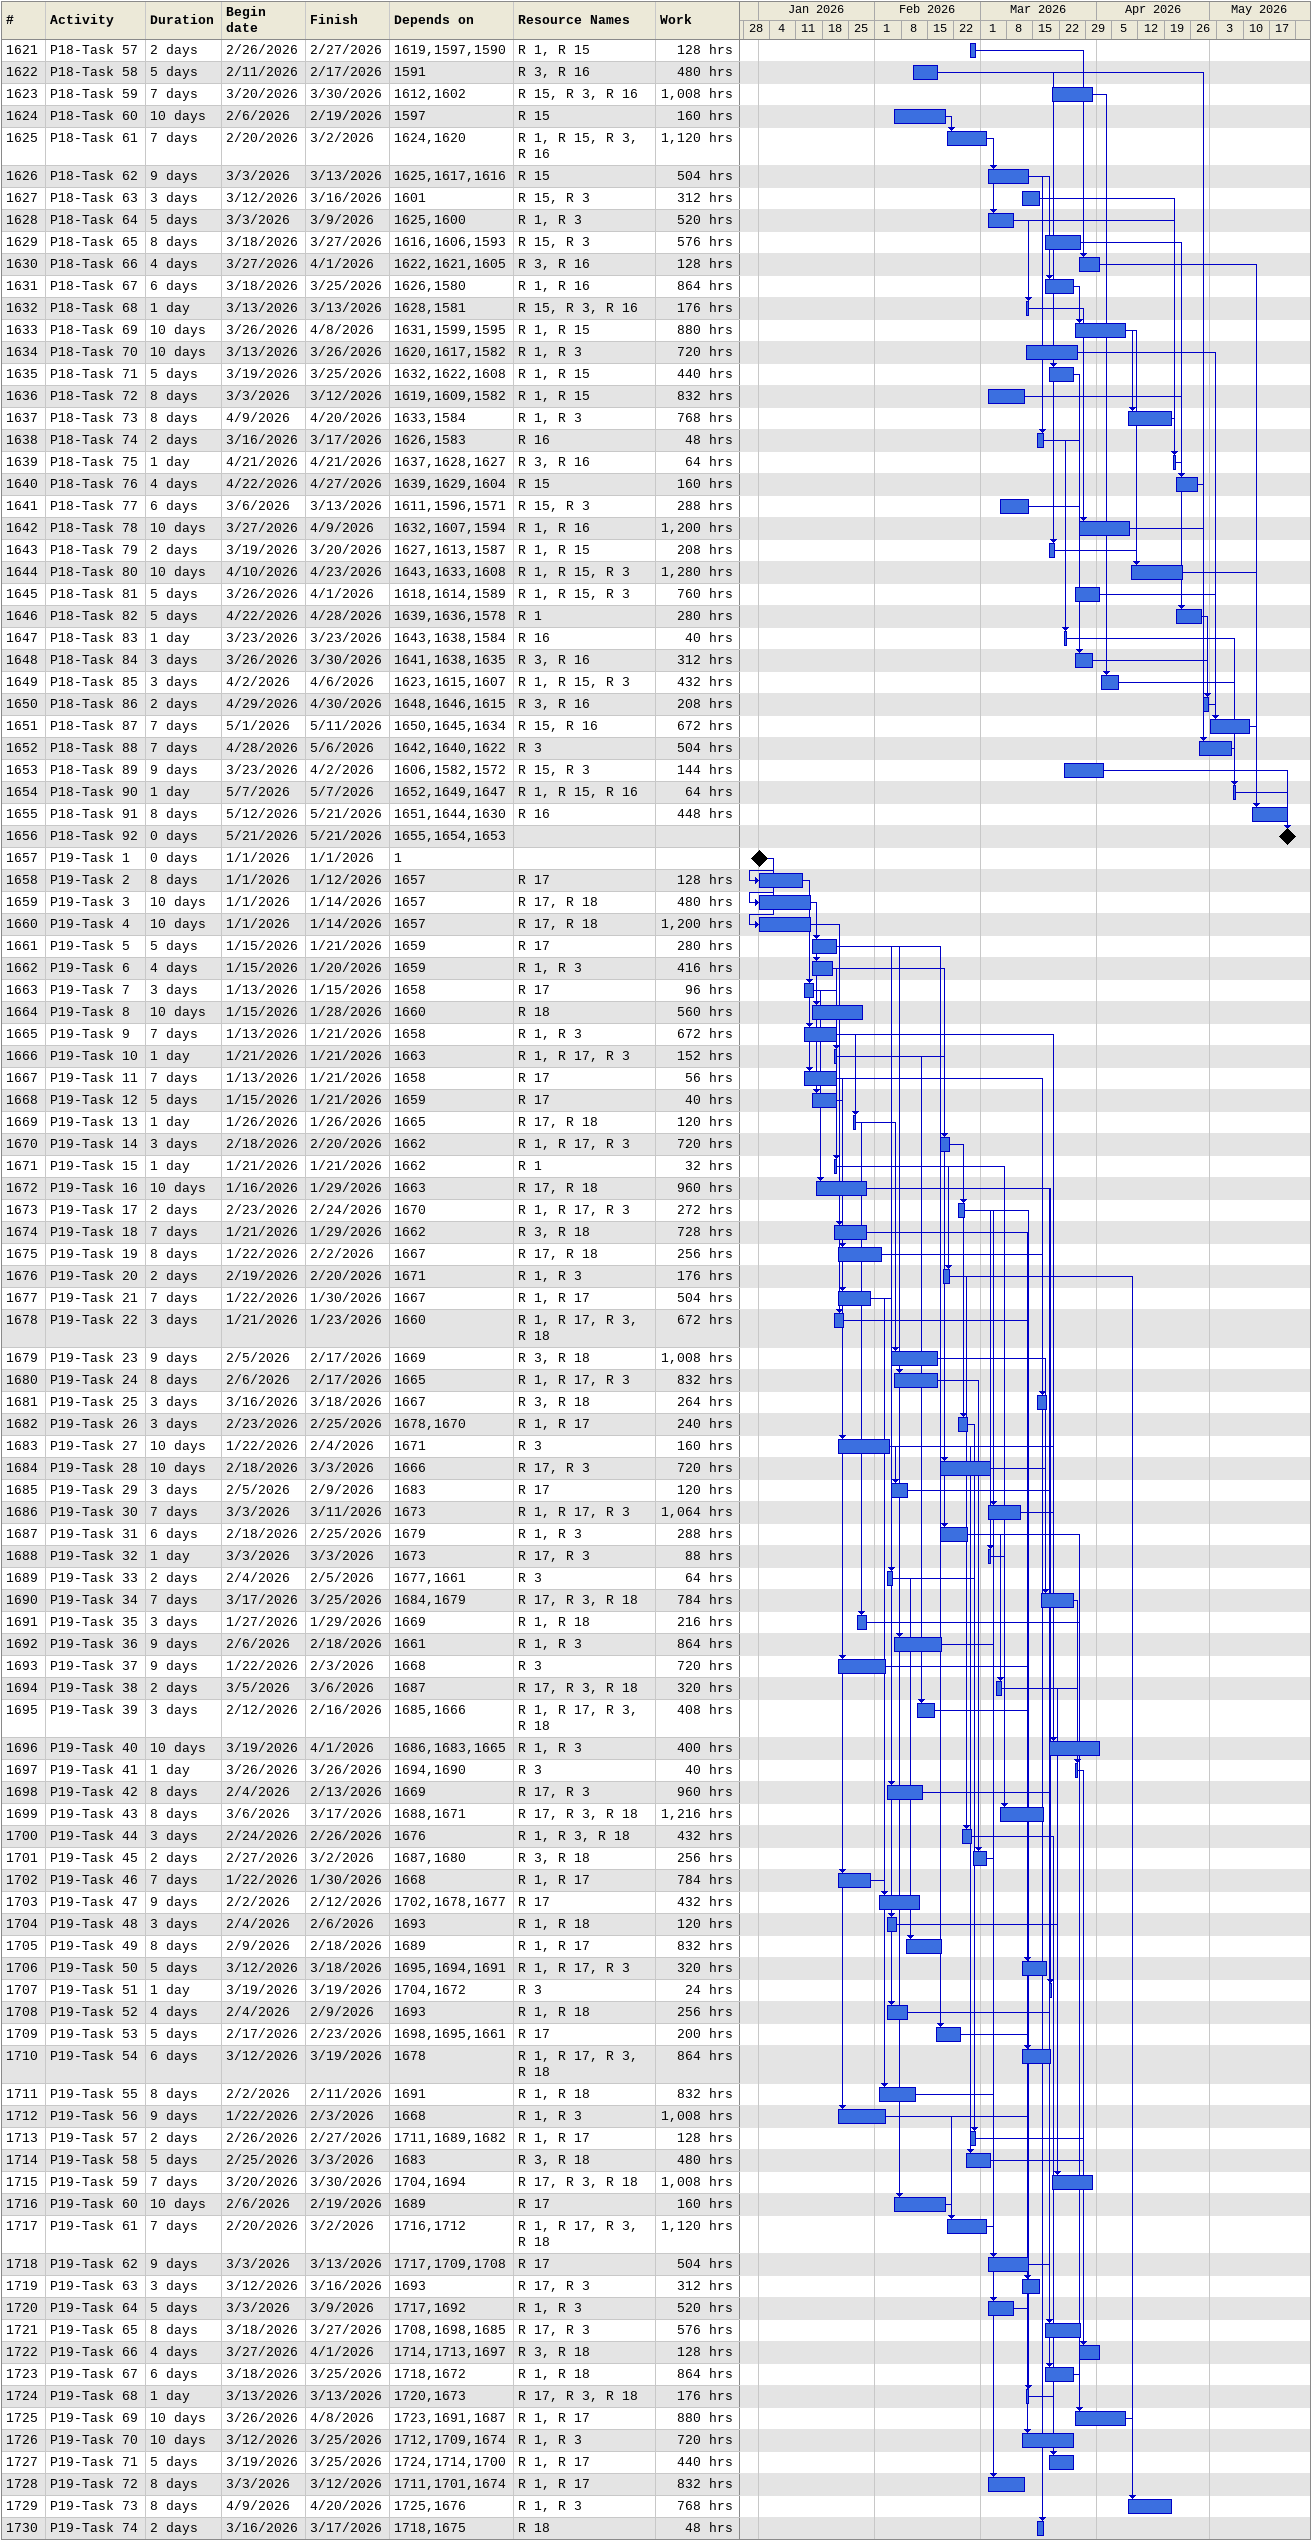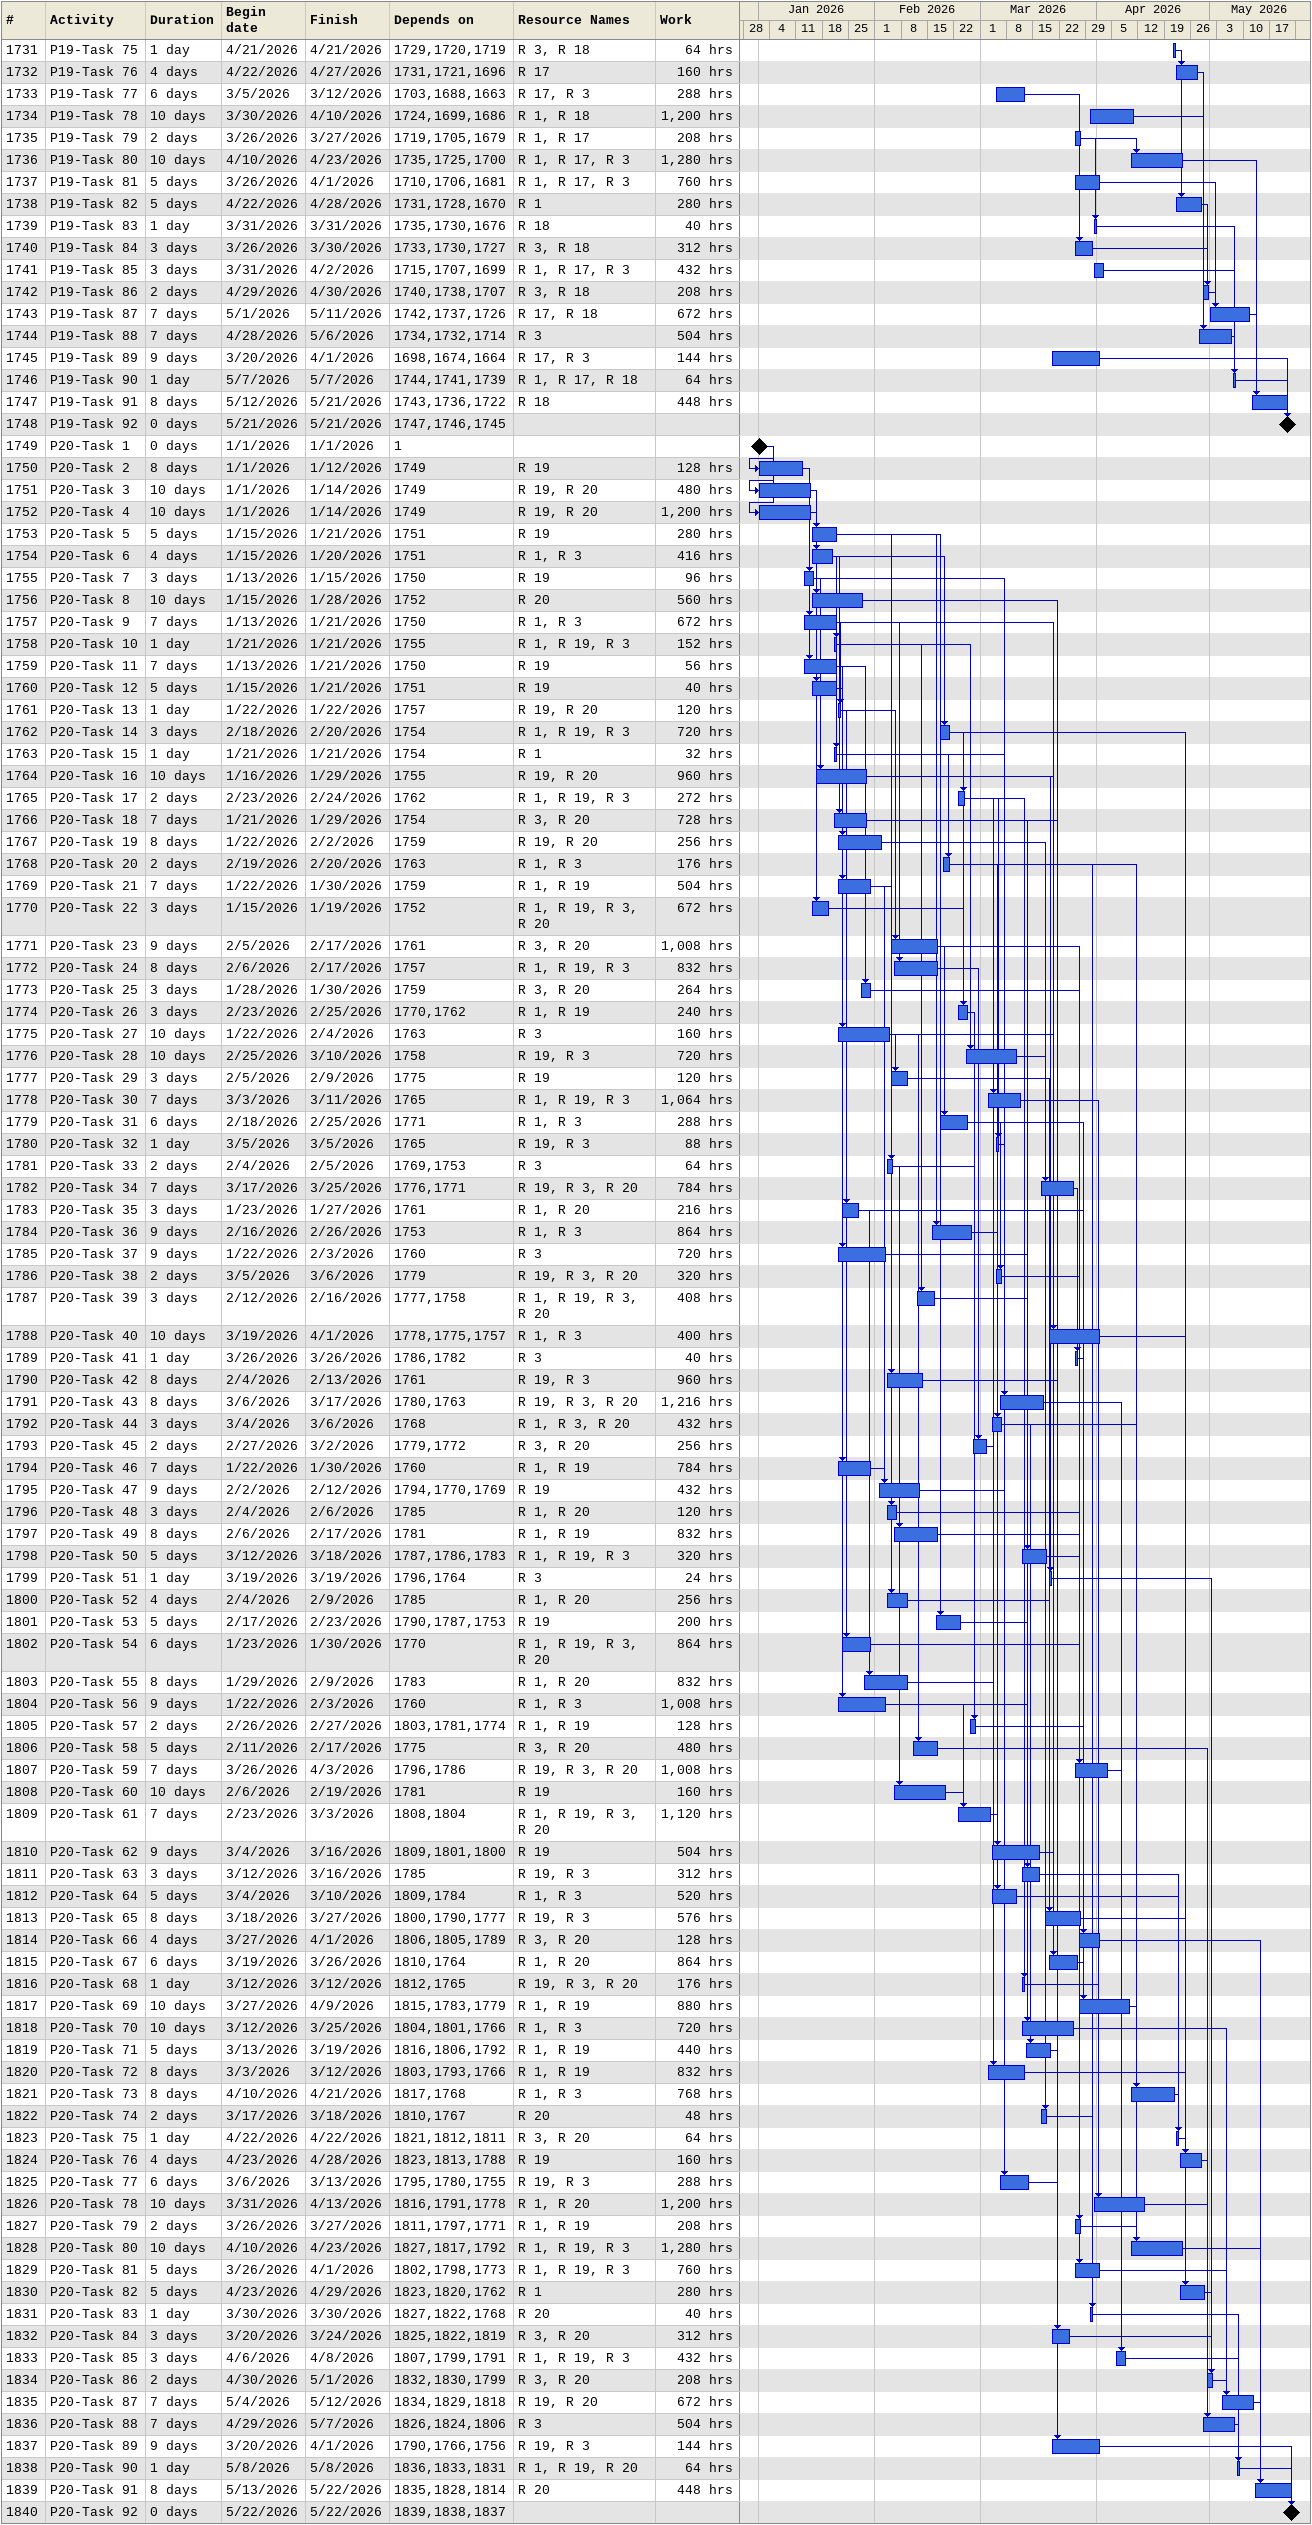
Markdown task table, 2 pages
| ID | Task | Duration | Start | Finish | Predecessors | Resources | Work (h) |
|---|---|---|---|---|---|---|---|
| 1621 | P18-Task 57 | 2d | 2026-02-26 | 2026-02-27 | 1619, 1597, 1590 | R 1, R 15 | 128 |
| 1622 | P18-Task 58 | 5d | 2026-02-11 | 2026-02-17 | 1591 | R 3, R 16 | 480 |
| 1623 | P18-Task 59 | 7d | 2026-03-20 | 2026-03-30 | 1612, 1602 | R 15, R 3, R 16 | 1008 |
| 1624 | P18-Task 60 | 10d | 2026-02-06 | 2026-02-19 | 1597 | R 15 | 160 |
| 1625 | P18-Task 61 | 7d | 2026-02-20 | 2026-03-02 | 1624, 1620 | R 1, R 15, R 3, R 16 | 1120 |
| 1626 | P18-Task 62 | 9d | 2026-03-03 | 2026-03-13 | 1625, 1617, 1616 | R 15 | 504 |
| 1627 | P18-Task 63 | 3d | 2026-03-12 | 2026-03-16 | 1601 | R 15, R 3 | 312 |
| 1628 | P18-Task 64 | 5d | 2026-03-03 | 2026-03-09 | 1625, 1600 | R 1, R 3 | 520 |
| 1629 | P18-Task 65 | 8d | 2026-03-18 | 2026-03-27 | 1616, 1606, 1593 | R 15, R 3 | 576 |
| 1630 | P18-Task 66 | 4d | 2026-03-27 | 2026-04-01 | 1622, 1621, 1605 | R 3, R 16 | 128 |
| 1631 | P18-Task 67 | 6d | 2026-03-18 | 2026-03-25 | 1626, 1580 | R 1, R 16 | 864 |
| 1632 | P18-Task 68 | 1d | 2026-03-13 | 2026-03-13 | 1628, 1581 | R 15, R 3, R 16 | 176 |
| 1633 | P18-Task 69 | 10d | 2026-03-26 | 2026-04-08 | 1631, 1599, 1595 | R 1, R 15 | 880 |
| 1634 | P18-Task 70 | 10d | 2026-03-13 | 2026-03-26 | 1620, 1617, 1582 | R 1, R 3 | 720 |
| 1635 | P18-Task 71 | 5d | 2026-03-19 | 2026-03-25 | 1632, 1622, 1608 | R 1, R 15 | 440 |
| 1636 | P18-Task 72 | 8d | 2026-03-03 | 2026-03-12 | 1619, 1609, 1582 | R 1, R 15 | 832 |
| 1637 | P18-Task 73 | 8d | 2026-04-09 | 2026-04-20 | 1633, 1584 | R 1, R 3 | 768 |
| 1638 | P18-Task 74 | 2d | 2026-03-16 | 2026-03-17 | 1626, 1583 | R 16 | 48 |
| 1639 | P18-Task 75 | 1d | 2026-04-21 | 2026-04-21 | 1637, 1628, 1627 | R 3, R 16 | 64 |
| 1640 | P18-Task 76 | 4d | 2026-04-22 | 2026-04-27 | 1639, 1629, 1604 | R 15 | 160 |
| 1641 | P18-Task 77 | 6d | 2026-03-06 | 2026-03-13 | 1611, 1596, 1571 | R 15, R 3 | 288 |
| 1642 | P18-Task 78 | 10d | 2026-03-27 | 2026-04-09 | 1632, 1607, 1594 | R 1, R 16 | 1200 |
| 1643 | P18-Task 79 | 2d | 2026-03-19 | 2026-03-20 | 1627, 1613, 1587 | R 1, R 15 | 208 |
| 1644 | P18-Task 80 | 10d | 2026-04-10 | 2026-04-23 | 1643, 1633, 1608 | R 1, R 15, R 3 | 1280 |
| 1645 | P18-Task 81 | 5d | 2026-03-26 | 2026-04-01 | 1618, 1614, 1589 | R 1, R 15, R 3 | 760 |
| 1646 | P18-Task 82 | 5d | 2026-04-22 | 2026-04-28 | 1639, 1636, 1578 | R 1 | 280 |
| 1647 | P18-Task 83 | 1d | 2026-03-23 | 2026-03-23 | 1643, 1638, 1584 | R 16 | 40 |
| 1648 | P18-Task 84 | 3d | 2026-03-26 | 2026-03-30 | 1641, 1638, 1635 | R 3, R 16 | 312 |
| 1649 | P18-Task 85 | 3d | 2026-04-02 | 2026-04-06 | 1623, 1615, 1607 | R 1, R 15, R 3 | 432 |
| 1650 | P18-Task 86 | 2d | 2026-04-29 | 2026-04-30 | 1648, 1646, 1615 | R 3, R 16 | 208 |
| 1651 | P18-Task 87 | 7d | 2026-05-01 | 2026-05-11 | 1650, 1645, 1634 | R 15, R 16 | 672 |
| 1652 | P18-Task 88 | 7d | 2026-04-28 | 2026-05-06 | 1642, 1640, 1622 | R 3 | 504 |
| 1653 | P18-Task 89 | 9d | 2026-03-23 | 2026-04-02 | 1606, 1582, 1572 | R 15, R 3 | 144 |
| 1654 | P18-Task 90 | 1d | 2026-05-07 | 2026-05-07 | 1652, 1649, 1647 | R 1, R 15, R 16 | 64 |
| 1655 | P18-Task 91 | 8d | 2026-05-12 | 2026-05-21 | 1651, 1644, 1630 | R 16 | 448 |
| 1656 | P18-Task 92 | 0d | 2026-05-21 | 2026-05-21 | 1655, 1654, 1653 |  |  |
| 1657 | P19-Task 1 | 0d | 2026-01-01 | 2026-01-01 | 1 |  |  |
| 1658 | P19-Task 2 | 8d | 2026-01-01 | 2026-01-12 | 1657 | R 17 | 128 |
| 1659 | P19-Task 3 | 10d | 2026-01-01 | 2026-01-14 | 1657 | R 17, R 18 | 480 |
| 1660 | P19-Task 4 | 10d | 2026-01-01 | 2026-01-14 | 1657 | R 17, R 18 | 1200 |
| 1661 | P19-Task 5 | 5d | 2026-01-15 | 2026-01-21 | 1659 | R 17 | 280 |
| 1662 | P19-Task 6 | 4d | 2026-01-15 | 2026-01-20 | 1659 | R 1, R 3 | 416 |
| 1663 | P19-Task 7 | 3d | 2026-01-13 | 2026-01-15 | 1658 | R 17 | 96 |
| 1664 | P19-Task 8 | 10d | 2026-01-15 | 2026-01-28 | 1660 | R 18 | 560 |
| 1665 | P19-Task 9 | 7d | 2026-01-13 | 2026-01-21 | 1658 | R 1, R 3 | 672 |
| 1666 | P19-Task 10 | 1d | 2026-01-21 | 2026-01-21 | 1663 | R 1, R 17, R 3 | 152 |
| 1667 | P19-Task 11 | 7d | 2026-01-13 | 2026-01-21 | 1658 | R 17 | 56 |
| 1668 | P19-Task 12 | 5d | 2026-01-15 | 2026-01-21 | 1659 | R 17 | 40 |
| 1669 | P19-Task 13 | 1d | 2026-01-26 | 2026-01-26 | 1665 | R 17, R 18 | 120 |
| 1670 | P19-Task 14 | 3d | 2026-02-18 | 2026-02-20 | 1662 | R 1, R 17, R 3 | 720 |
| 1671 | P19-Task 15 | 1d | 2026-01-21 | 2026-01-21 | 1662 | R 1 | 32 |
| 1672 | P19-Task 16 | 10d | 2026-01-16 | 2026-01-29 | 1663 | R 17, R 18 | 960 |
| 1673 | P19-Task 17 | 2d | 2026-02-23 | 2026-02-24 | 1670 | R 1, R 17, R 3 | 272 |
| 1674 | P19-Task 18 | 7d | 2026-01-21 | 2026-01-29 | 1662 | R 3, R 18 | 728 |
| 1675 | P19-Task 19 | 8d | 2026-01-22 | 2026-02-02 | 1667 | R 17, R 18 | 256 |
| 1676 | P19-Task 20 | 2d | 2026-02-19 | 2026-02-20 | 1671 | R 1, R 3 | 176 |
| 1677 | P19-Task 21 | 7d | 2026-01-22 | 2026-01-30 | 1667 | R 1, R 17 | 504 |
| 1678 | P19-Task 22 | 3d | 2026-01-21 | 2026-01-23 | 1660 | R 1, R 17, R 3, R 18 | 672 |
| 1679 | P19-Task 23 | 9d | 2026-02-05 | 2026-02-17 | 1669 | R 3, R 18 | 1008 |
| 1680 | P19-Task 24 | 8d | 2026-02-06 | 2026-02-17 | 1665 | R 1, R 17, R 3 | 832 |
| 1681 | P19-Task 25 | 3d | 2026-03-16 | 2026-03-18 | 1667 | R 3, R 18 | 264 |
| 1682 | P19-Task 26 | 3d | 2026-02-23 | 2026-02-25 | 1678, 1670 | R 1, R 17 | 240 |
| 1683 | P19-Task 27 | 10d | 2026-01-22 | 2026-02-04 | 1671 | R 3 | 160 |
| 1684 | P19-Task 28 | 10d | 2026-02-18 | 2026-03-03 | 1666 | R 17, R 3 | 720 |
| 1685 | P19-Task 29 | 3d | 2026-02-05 | 2026-02-09 | 1683 | R 17 | 120 |
| 1686 | P19-Task 30 | 7d | 2026-03-03 | 2026-03-11 | 1673 | R 1, R 17, R 3 | 1064 |
| 1687 | P19-Task 31 | 6d | 2026-02-18 | 2026-02-25 | 1679 | R 1, R 3 | 288 |
| 1688 | P19-Task 32 | 1d | 2026-03-03 | 2026-03-03 | 1673 | R 17, R 3 | 88 |
| 1689 | P19-Task 33 | 2d | 2026-02-04 | 2026-02-05 | 1677, 1661 | R 3 | 64 |
| 1690 | P19-Task 34 | 7d | 2026-03-17 | 2026-03-25 | 1684, 1679 | R 17, R 3, R 18 | 784 |
| 1691 | P19-Task 35 | 3d | 2026-01-27 | 2026-01-29 | 1669 | R 1, R 18 | 216 |
| 1692 | P19-Task 36 | 9d | 2026-02-06 | 2026-02-18 | 1661 | R 1, R 3 | 864 |
| 1693 | P19-Task 37 | 9d | 2026-01-22 | 2026-02-03 | 1668 | R 3 | 720 |
| 1694 | P19-Task 38 | 2d | 2026-03-05 | 2026-03-06 | 1687 | R 17, R 3, R 18 | 320 |
| 1695 | P19-Task 39 | 3d | 2026-02-12 | 2026-02-16 | 1685, 1666 | R 1, R 17, R 3, R 18 | 408 |
| 1696 | P19-Task 40 | 10d | 2026-03-19 | 2026-04-01 | 1686, 1683, 1665 | R 1, R 3 | 400 |
| 1697 | P19-Task 41 | 1d | 2026-03-26 | 2026-03-26 | 1694, 1690 | R 3 | 40 |
| 1698 | P19-Task 42 | 8d | 2026-02-04 | 2026-02-13 | 1669 | R 17, R 3 | 960 |
| 1699 | P19-Task 43 | 8d | 2026-03-06 | 2026-03-17 | 1688, 1671 | R 17, R 3, R 18 | 1216 |
| 1700 | P19-Task 44 | 3d | 2026-02-24 | 2026-02-26 | 1676 | R 1, R 3, R 18 | 432 |
| 1701 | P19-Task 45 | 2d | 2026-02-27 | 2026-03-02 | 1687, 1680 | R 3, R 18 | 256 |
| 1702 | P19-Task 46 | 7d | 2026-01-22 | 2026-01-30 | 1668 | R 1, R 17 | 784 |
| 1703 | P19-Task 47 | 9d | 2026-02-02 | 2026-02-12 | 1702, 1678, 1677 | R 17 | 432 |
| 1704 | P19-Task 48 | 3d | 2026-02-04 | 2026-02-06 | 1693 | R 1, R 18 | 120 |
| 1705 | P19-Task 49 | 8d | 2026-02-09 | 2026-02-18 | 1689 | R 1, R 17 | 832 |
| 1706 | P19-Task 50 | 5d | 2026-03-12 | 2026-03-18 | 1695, 1694, 1691 | R 1, R 17, R 3 | 320 |
| 1707 | P19-Task 51 | 1d | 2026-03-19 | 2026-03-19 | 1704, 1672 | R 3 | 24 |
| 1708 | P19-Task 52 | 4d | 2026-02-04 | 2026-02-09 | 1693 | R 1, R 18 | 256 |
| 1709 | P19-Task 53 | 5d | 2026-02-17 | 2026-02-23 | 1698, 1695, 1661 | R 17 | 200 |
| 1710 | P19-Task 54 | 6d | 2026-03-12 | 2026-03-19 | 1678 | R 1, R 17, R 3, R 18 | 864 |
| 1711 | P19-Task 55 | 8d | 2026-02-02 | 2026-02-11 | 1691 | R 1, R 18 | 832 |
| 1712 | P19-Task 56 | 9d | 2026-01-22 | 2026-02-03 | 1668 | R 1, R 3 | 1008 |
| 1713 | P19-Task 57 | 2d | 2026-02-26 | 2026-02-27 | 1711, 1689, 1682 | R 1, R 17 | 128 |
| 1714 | P19-Task 58 | 5d | 2026-02-25 | 2026-03-03 | 1683 | R 3, R 18 | 480 |
| 1715 | P19-Task 59 | 7d | 2026-03-20 | 2026-03-30 | 1704, 1694 | R 17, R 3, R 18 | 1008 |
| 1716 | P19-Task 60 | 10d | 2026-02-06 | 2026-02-19 | 1689 | R 17 | 160 |
| 1717 | P19-Task 61 | 7d | 2026-02-20 | 2026-03-02 | 1716, 1712 | R 1, R 17, R 3, R 18 | 1120 |
| 1718 | P19-Task 62 | 9d | 2026-03-03 | 2026-03-13 | 1717, 1709, 1708 | R 17 | 504 |
| 1719 | P19-Task 63 | 3d | 2026-03-12 | 2026-03-16 | 1693 | R 17, R 3 | 312 |
| 1720 | P19-Task 64 | 5d | 2026-03-03 | 2026-03-09 | 1717, 1692 | R 1, R 3 | 520 |
| 1721 | P19-Task 65 | 8d | 2026-03-18 | 2026-03-27 | 1708, 1698, 1685 | R 17, R 3 | 576 |
| 1722 | P19-Task 66 | 4d | 2026-03-27 | 2026-04-01 | 1714, 1713, 1697 | R 3, R 18 | 128 |
| 1723 | P19-Task 67 | 6d | 2026-03-18 | 2026-03-25 | 1718, 1672 | R 1, R 18 | 864 |
| 1724 | P19-Task 68 | 1d | 2026-03-13 | 2026-03-13 | 1720, 1673 | R 17, R 3, R 18 | 176 |
| 1725 | P19-Task 69 | 10d | 2026-03-26 | 2026-04-08 | 1723, 1691, 1687 | R 1, R 17 | 880 |
| 1726 | P19-Task 70 | 10d | 2026-03-12 | 2026-03-25 | 1712, 1709, 1674 | R 1, R 3 | 720 |
| 1727 | P19-Task 71 | 5d | 2026-03-19 | 2026-03-25 | 1724, 1714, 1700 | R 1, R 17 | 440 |
| 1728 | P19-Task 72 | 8d | 2026-03-03 | 2026-03-12 | 1711, 1701, 1674 | R 1, R 17 | 832 |
| 1729 | P19-Task 73 | 8d | 2026-04-09 | 2026-04-20 | 1725, 1676 | R 1, R 3 | 768 |
| 1730 | P19-Task 74 | 2d | 2026-03-16 | 2026-03-17 | 1718, 1675 | R 18 | 48 |
| 1731 | P19-Task 75 | 1d | 2026-04-21 | 2026-04-21 | 1729, 1720, 1719 | R 3, R 18 | 64 |
| 1732 | P19-Task 76 | 4d | 2026-04-22 | 2026-04-27 | 1731, 1721, 1696 | R 17 | 160 |
| 1733 | P19-Task 77 | 6d | 2026-03-05 | 2026-03-12 | 1703, 1688, 1663 | R 17, R 3 | 288 |
| 1734 | P19-Task 78 | 10d | 2026-03-30 | 2026-04-10 | 1724, 1699, 1686 | R 1, R 18 | 1200 |
| 1735 | P19-Task 79 | 2d | 2026-03-26 | 2026-03-27 | 1719, 1705, 1679 | R 1, R 17 | 208 |
| 1736 | P19-Task 80 | 10d | 2026-04-10 | 2026-04-23 | 1735, 1725, 1700 | R 1, R 17, R 3 | 1280 |
| 1737 | P19-Task 81 | 5d | 2026-03-26 | 2026-04-01 | 1710, 1706, 1681 | R 1, R 17, R 3 | 760 |
| 1738 | P19-Task 82 | 5d | 2026-04-22 | 2026-04-28 | 1731, 1728, 1670 | R 1 | 280 |
| 1739 | P19-Task 83 | 1d | 2026-03-31 | 2026-03-31 | 1735, 1730, 1676 | R 18 | 40 |
| 1740 | P19-Task 84 | 3d | 2026-03-26 | 2026-03-30 | 1733, 1730, 1727 | R 3, R 18 | 312 |
| 1741 | P19-Task 85 | 3d | 2026-03-31 | 2026-04-02 | 1715, 1707, 1699 | R 1, R 17, R 3 | 432 |
| 1742 | P19-Task 86 | 2d | 2026-04-29 | 2026-04-30 | 1740, 1738, 1707 | R 3, R 18 | 208 |
| 1743 | P19-Task 87 | 7d | 2026-05-01 | 2026-05-11 | 1742, 1737, 1726 | R 17, R 18 | 672 |
| 1744 | P19-Task 88 | 7d | 2026-04-28 | 2026-05-06 | 1734, 1732, 1714 | R 3 | 504 |
| 1745 | P19-Task 89 | 9d | 2026-03-20 | 2026-04-01 | 1698, 1674, 1664 | R 17, R 3 | 144 |
| 1746 | P19-Task 90 | 1d | 2026-05-07 | 2026-05-07 | 1744, 1741, 1739 | R 1, R 17, R 18 | 64 |
| 1747 | P19-Task 91 | 8d | 2026-05-12 | 2026-05-21 | 1743, 1736, 1722 | R 18 | 448 |
| 1748 | P19-Task 92 | 0d | 2026-05-21 | 2026-05-21 | 1747, 1746, 1745 |  |  |
| 1749 | P20-Task 1 | 0d | 2026-01-01 | 2026-01-01 | 1 |  |  |
| 1750 | P20-Task 2 | 8d | 2026-01-01 | 2026-01-12 | 1749 | R 19 | 128 |
| 1751 | P20-Task 3 | 10d | 2026-01-01 | 2026-01-14 | 1749 | R 19, R 20 | 480 |
| 1752 | P20-Task 4 | 10d | 2026-01-01 | 2026-01-14 | 1749 | R 19, R 20 | 1200 |
| 1753 | P20-Task 5 | 5d | 2026-01-15 | 2026-01-21 | 1751 | R 19 | 280 |
| 1754 | P20-Task 6 | 4d | 2026-01-15 | 2026-01-20 | 1751 | R 1, R 3 | 416 |
| 1755 | P20-Task 7 | 3d | 2026-01-13 | 2026-01-15 | 1750 | R 19 | 96 |
| 1756 | P20-Task 8 | 10d | 2026-01-15 | 2026-01-28 | 1752 | R 20 | 560 |
| 1757 | P20-Task 9 | 7d | 2026-01-13 | 2026-01-21 | 1750 | R 1, R 3 | 672 |
| 1758 | P20-Task 10 | 1d | 2026-01-21 | 2026-01-21 | 1755 | R 1, R 19, R 3 | 152 |
| 1759 | P20-Task 11 | 7d | 2026-01-13 | 2026-01-21 | 1750 | R 19 | 56 |
| 1760 | P20-Task 12 | 5d | 2026-01-15 | 2026-01-21 | 1751 | R 19 | 40 |
| 1761 | P20-Task 13 | 1d | 2026-01-22 | 2026-01-22 | 1757 | R 19, R 20 | 120 |
| 1762 | P20-Task 14 | 3d | 2026-02-18 | 2026-02-20 | 1754 | R 1, R 19, R 3 | 720 |
| 1763 | P20-Task 15 | 1d | 2026-01-21 | 2026-01-21 | 1754 | R 1 | 32 |
| 1764 | P20-Task 16 | 10d | 2026-01-16 | 2026-01-29 | 1755 | R 19, R 20 | 960 |
| 1765 | P20-Task 17 | 2d | 2026-02-23 | 2026-02-24 | 1762 | R 1, R 19, R 3 | 272 |
| 1766 | P20-Task 18 | 7d | 2026-01-21 | 2026-01-29 | 1754 | R 3, R 20 | 728 |
| 1767 | P20-Task 19 | 8d | 2026-01-22 | 2026-02-02 | 1759 | R 19, R 20 | 256 |
| 1768 | P20-Task 20 | 2d | 2026-02-19 | 2026-02-20 | 1763 | R 1, R 3 | 176 |
| 1769 | P20-Task 21 | 7d | 2026-01-22 | 2026-01-30 | 1759 | R 1, R 19 | 504 |
| 1770 | P20-Task 22 | 3d | 2026-01-15 | 2026-01-19 | 1752 | R 1, R 19, R 3, R 20 | 672 |
| 1771 | P20-Task 23 | 9d | 2026-02-05 | 2026-02-17 | 1761 | R 3, R 20 | 1008 |
| 1772 | P20-Task 24 | 8d | 2026-02-06 | 2026-02-17 | 1757 | R 1, R 19, R 3 | 832 |
| 1773 | P20-Task 25 | 3d | 2026-01-28 | 2026-01-30 | 1759 | R 3, R 20 | 264 |
| 1774 | P20-Task 26 | 3d | 2026-02-23 | 2026-02-25 | 1770, 1762 | R 1, R 19 | 240 |
| 1775 | P20-Task 27 | 10d | 2026-01-22 | 2026-02-04 | 1763 | R 3 | 160 |
| 1776 | P20-Task 28 | 10d | 2026-02-25 | 2026-03-10 | 1758 | R 19, R 3 | 720 |
| 1777 | P20-Task 29 | 3d | 2026-02-05 | 2026-02-09 | 1775 | R 19 | 120 |
| 1778 | P20-Task 30 | 7d | 2026-03-03 | 2026-03-11 | 1765 | R 1, R 19, R 3 | 1064 |
| 1779 | P20-Task 31 | 6d | 2026-02-18 | 2026-02-25 | 1771 | R 1, R 3 | 288 |
| 1780 | P20-Task 32 | 1d | 2026-03-05 | 2026-03-05 | 1765 | R 19, R 3 | 88 |
| 1781 | P20-Task 33 | 2d | 2026-02-04 | 2026-02-05 | 1769, 1753 | R 3 | 64 |
| 1782 | P20-Task 34 | 7d | 2026-03-17 | 2026-03-25 | 1776, 1771 | R 19, R 3, R 20 | 784 |
| 1783 | P20-Task 35 | 3d | 2026-01-23 | 2026-01-27 | 1761 | R 1, R 20 | 216 |
| 1784 | P20-Task 36 | 9d | 2026-02-16 | 2026-02-26 | 1753 | R 1, R 3 | 864 |
| 1785 | P20-Task 37 | 9d | 2026-01-22 | 2026-02-03 | 1760 | R 3 | 720 |
| 1786 | P20-Task 38 | 2d | 2026-03-05 | 2026-03-06 | 1779 | R 19, R 3, R 20 | 320 |
| 1787 | P20-Task 39 | 3d | 2026-02-12 | 2026-02-16 | 1777, 1758 | R 1, R 19, R 3, R 20 | 408 |
| 1788 | P20-Task 40 | 10d | 2026-03-19 | 2026-04-01 | 1778, 1775, 1757 | R 1, R 3 | 400 |
| 1789 | P20-Task 41 | 1d | 2026-03-26 | 2026-03-26 | 1786, 1782 | R 3 | 40 |
| 1790 | P20-Task 42 | 8d | 2026-02-04 | 2026-02-13 | 1761 | R 19, R 3 | 960 |
| 1791 | P20-Task 43 | 8d | 2026-03-06 | 2026-03-17 | 1780, 1763 | R 19, R 3, R 20 | 1216 |
| 1792 | P20-Task 44 | 3d | 2026-03-04 | 2026-03-06 | 1768 | R 1, R 3, R 20 | 432 |
| 1793 | P20-Task 45 | 2d | 2026-02-27 | 2026-03-02 | 1779, 1772 | R 3, R 20 | 256 |
| 1794 | P20-Task 46 | 7d | 2026-01-22 | 2026-01-30 | 1760 | R 1, R 19 | 784 |
| 1795 | P20-Task 47 | 9d | 2026-02-02 | 2026-02-12 | 1794, 1770, 1769 | R 19 | 432 |
| 1796 | P20-Task 48 | 3d | 2026-02-04 | 2026-02-06 | 1785 | R 1, R 20 | 120 |
| 1797 | P20-Task 49 | 8d | 2026-02-06 | 2026-02-17 | 1781 | R 1, R 19 | 832 |
| 1798 | P20-Task 50 | 5d | 2026-03-12 | 2026-03-18 | 1787, 1786, 1783 | R 1, R 19, R 3 | 320 |
| 1799 | P20-Task 51 | 1d | 2026-03-19 | 2026-03-19 | 1796, 1764 | R 3 | 24 |
| 1800 | P20-Task 52 | 4d | 2026-02-04 | 2026-02-09 | 1785 | R 1, R 20 | 256 |
| 1801 | P20-Task 53 | 5d | 2026-02-17 | 2026-02-23 | 1790, 1787, 1753 | R 19 | 200 |
| 1802 | P20-Task 54 | 6d | 2026-01-23 | 2026-01-30 | 1770 | R 1, R 19, R 3, R 20 | 864 |
| 1803 | P20-Task 55 | 8d | 2026-01-29 | 2026-02-09 | 1783 | R 1, R 20 | 832 |
| 1804 | P20-Task 56 | 9d | 2026-01-22 | 2026-02-03 | 1760 | R 1, R 3 | 1008 |
| 1805 | P20-Task 57 | 2d | 2026-02-26 | 2026-02-27 | 1803, 1781, 1774 | R 1, R 19 | 128 |
| 1806 | P20-Task 58 | 5d | 2026-02-11 | 2026-02-17 | 1775 | R 3, R 20 | 480 |
| 1807 | P20-Task 59 | 7d | 2026-03-26 | 2026-04-03 | 1796, 1786 | R 19, R 3, R 20 | 1008 |
| 1808 | P20-Task 60 | 10d | 2026-02-06 | 2026-02-19 | 1781 | R 19 | 160 |
| 1809 | P20-Task 61 | 7d | 2026-02-23 | 2026-03-03 | 1808, 1804 | R 1, R 19, R 3, R 20 | 1120 |
| 1810 | P20-Task 62 | 9d | 2026-03-04 | 2026-03-16 | 1809, 1801, 1800 | R 19 | 504 |
| 1811 | P20-Task 63 | 3d | 2026-03-12 | 2026-03-16 | 1785 | R 19, R 3 | 312 |
| 1812 | P20-Task 64 | 5d | 2026-03-04 | 2026-03-10 | 1809, 1784 | R 1, R 3 | 520 |
| 1813 | P20-Task 65 | 8d | 2026-03-18 | 2026-03-27 | 1800, 1790, 1777 | R 19, R 3 | 576 |
| 1814 | P20-Task 66 | 4d | 2026-03-27 | 2026-04-01 | 1806, 1805, 1789 | R 3, R 20 | 128 |
| 1815 | P20-Task 67 | 6d | 2026-03-19 | 2026-03-26 | 1810, 1764 | R 1, R 20 | 864 |
| 1816 | P20-Task 68 | 1d | 2026-03-12 | 2026-03-12 | 1812, 1765 | R 19, R 3, R 20 | 176 |
| 1817 | P20-Task 69 | 10d | 2026-03-27 | 2026-04-09 | 1815, 1783, 1779 | R 1, R 19 | 880 |
| 1818 | P20-Task 70 | 10d | 2026-03-12 | 2026-03-25 | 1804, 1801, 1766 | R 1, R 3 | 720 |
| 1819 | P20-Task 71 | 5d | 2026-03-13 | 2026-03-19 | 1816, 1806, 1792 | R 1, R 19 | 440 |
| 1820 | P20-Task 72 | 8d | 2026-03-03 | 2026-03-12 | 1803, 1793, 1766 | R 1, R 19 | 832 |
| 1821 | P20-Task 73 | 8d | 2026-04-10 | 2026-04-21 | 1817, 1768 | R 1, R 3 | 768 |
| 1822 | P20-Task 74 | 2d | 2026-03-17 | 2026-03-18 | 1810, 1767 | R 20 | 48 |
| 1823 | P20-Task 75 | 1d | 2026-04-22 | 2026-04-22 | 1821, 1812, 1811 | R 3, R 20 | 64 |
| 1824 | P20-Task 76 | 4d | 2026-04-23 | 2026-04-28 | 1823, 1813, 1788 | R 19 | 160 |
| 1825 | P20-Task 77 | 6d | 2026-03-06 | 2026-03-13 | 1795, 1780, 1755 | R 19, R 3 | 288 |
| 1826 | P20-Task 78 | 10d | 2026-03-31 | 2026-04-13 | 1816, 1791, 1778 | R 1, R 20 | 1200 |
| 1827 | P20-Task 79 | 2d | 2026-03-26 | 2026-03-27 | 1811, 1797, 1771 | R 1, R 19 | 208 |
| 1828 | P20-Task 80 | 10d | 2026-04-10 | 2026-04-23 | 1827, 1817, 1792 | R 1, R 19, R 3 | 1280 |
| 1829 | P20-Task 81 | 5d | 2026-03-26 | 2026-04-01 | 1802, 1798, 1773 | R 1, R 19, R 3 | 760 |
| 1830 | P20-Task 82 | 5d | 2026-04-23 | 2026-04-29 | 1823, 1820, 1762 | R 1 | 280 |
| 1831 | P20-Task 83 | 1d | 2026-03-30 | 2026-03-30 | 1827, 1822, 1768 | R 20 | 40 |
| 1832 | P20-Task 84 | 3d | 2026-03-20 | 2026-03-24 | 1825, 1822, 1819 | R 3, R 20 | 312 |
| 1833 | P20-Task 85 | 3d | 2026-04-06 | 2026-04-08 | 1807, 1799, 1791 | R 1, R 19, R 3 | 432 |
| 1834 | P20-Task 86 | 2d | 2026-04-30 | 2026-05-01 | 1832, 1830, 1799 | R 3, R 20 | 208 |
| 1835 | P20-Task 87 | 7d | 2026-05-04 | 2026-05-12 | 1834, 1829, 1818 | R 19, R 20 | 672 |
| 1836 | P20-Task 88 | 7d | 2026-04-29 | 2026-05-07 | 1826, 1824, 1806 | R 3 | 504 |
| 1837 | P20-Task 89 | 9d | 2026-03-20 | 2026-04-01 | 1790, 1766, 1756 | R 19, R 3 | 144 |
| 1838 | P20-Task 90 | 1d | 2026-05-08 | 2026-05-08 | 1836, 1833, 1831 | R 1, R 19, R 20 | 64 |
| 1839 | P20-Task 91 | 8d | 2026-05-13 | 2026-05-22 | 1835, 1828, 1814 | R 20 | 448 |
| 1840 | P20-Task 92 | 0d | 2026-05-22 | 2026-05-22 | 1839, 1838, 1837 |  |  |
